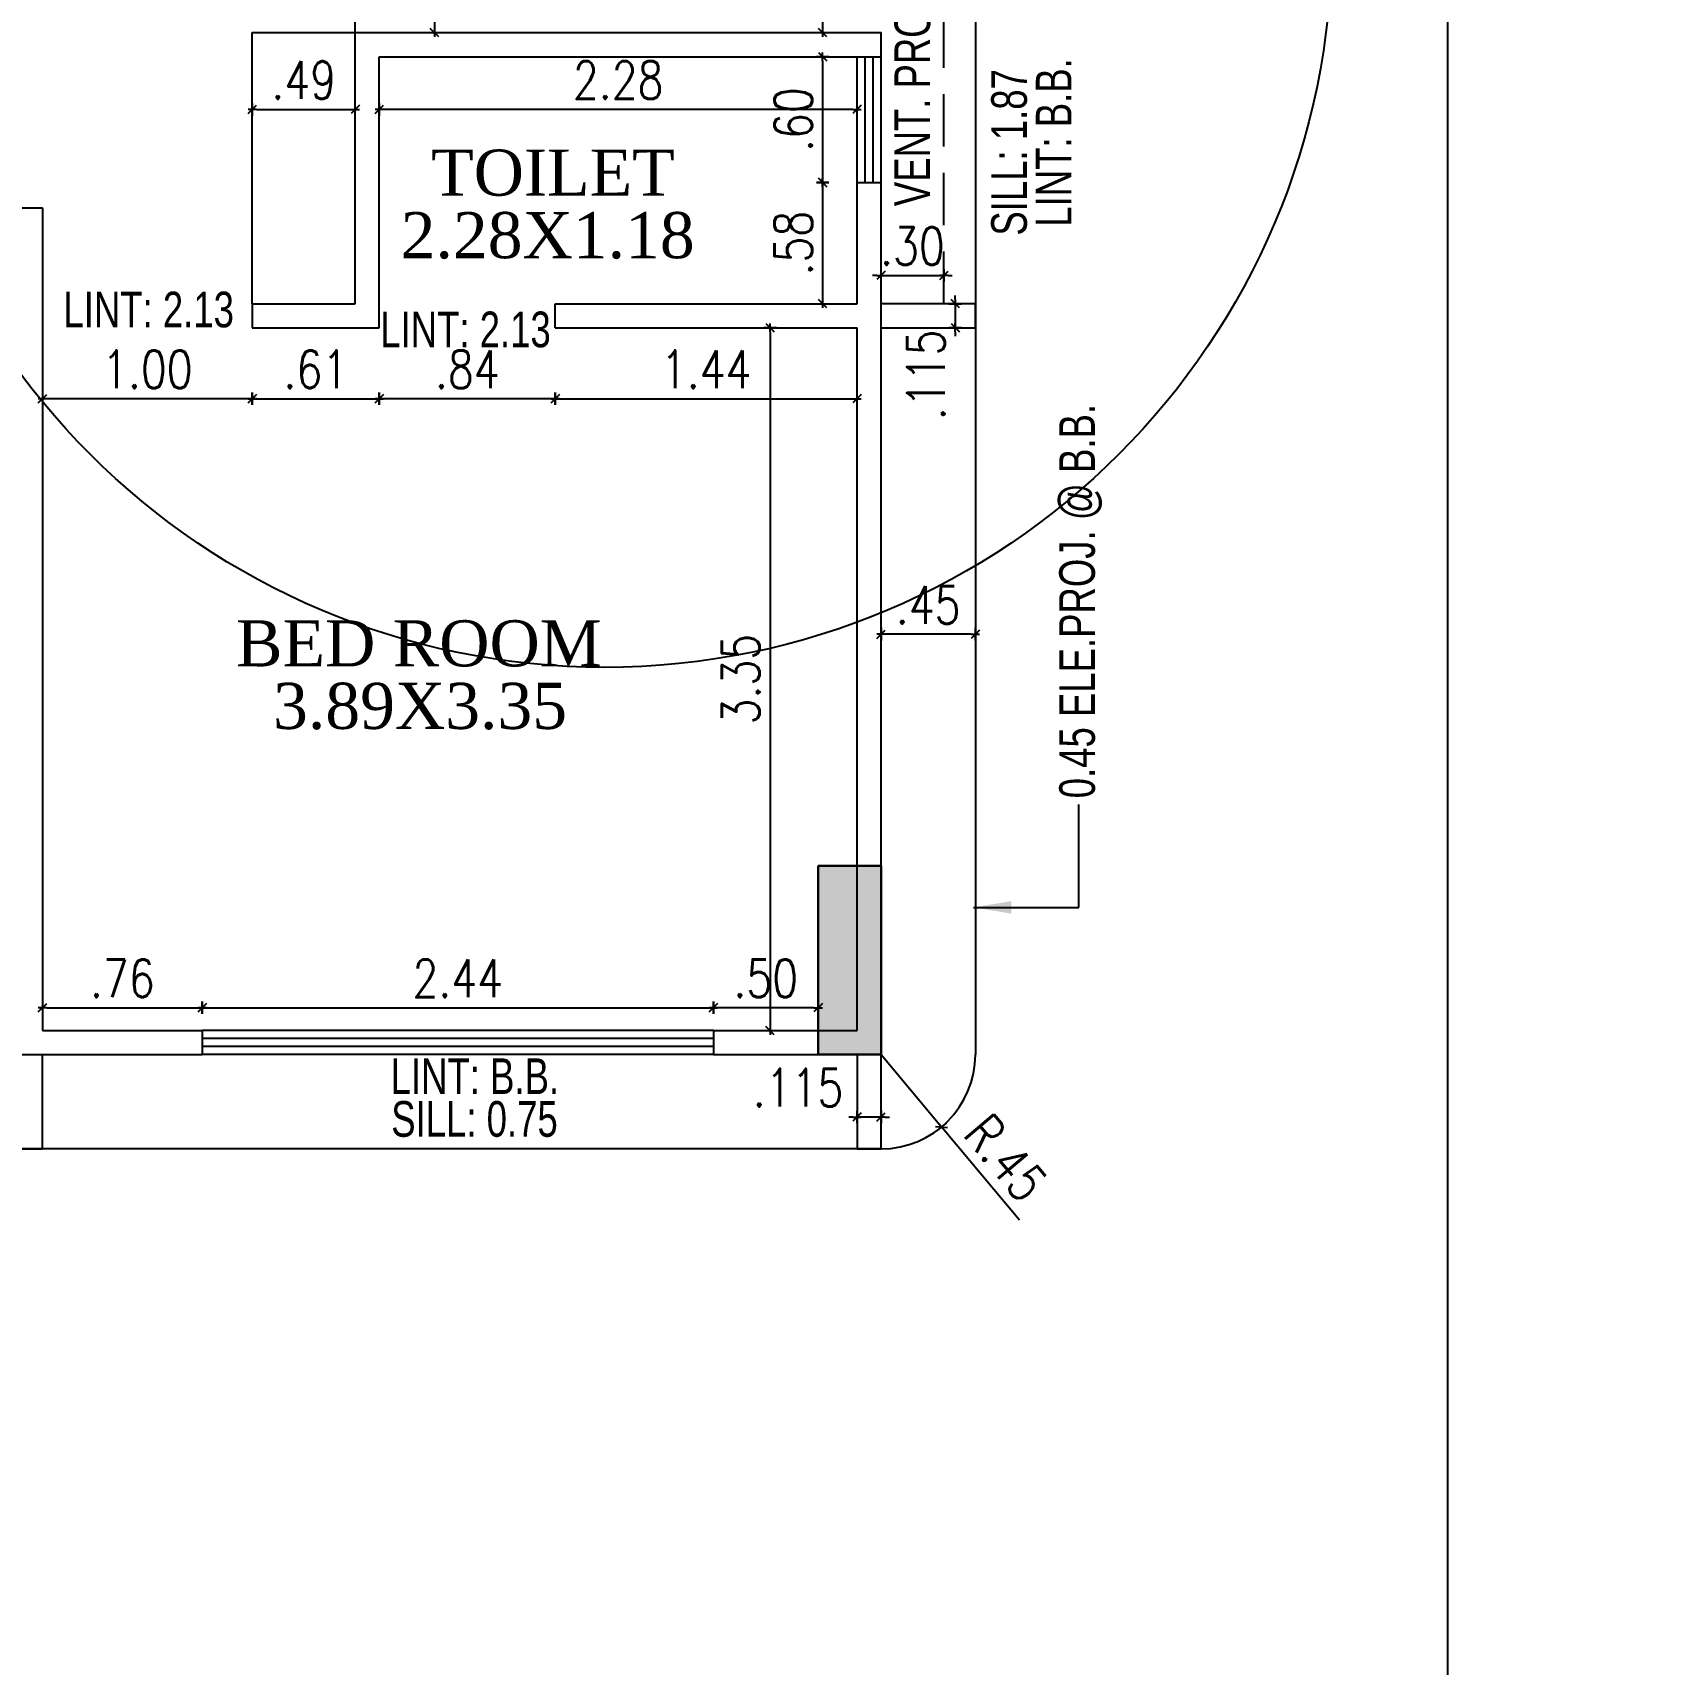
# Model space of a CAD drawing. Header units: inches. Extents: x 14235 to 14499, y 0 to 2549.
# Drawn here: x 14345.33 to 14353.07, y 2350.55 to 2358.33 of the extents above; entities that cross this region are included whole.
import ezdxf
from ezdxf.enums import TextEntityAlignment as Align

# ---------------------------------------------------------------- set-up
doc = ezdxf.new("R2010")
doc.units = ezdxf.units.IN
doc.header["$LTSCALE"] = 0.25
doc.header["$MEASUREMENT"] = 0
doc.header["$PDMODE"] = 35
doc.linetypes.add('DASHEDX2', pattern=[1.5, 1, -0.5])
for name, color, linetype in [('edges', 1, 'Continuous'), ('proj-internal', 1, 'DASHEDX2'), ('text-large', 7, 'Continuous'), ('wall', 7, 'Continuous'), ('walls', 7, 'Continuous'), ('windows', 106, 'Continuous'), ('WORK TEX', 6, 'Continuous'), ('WORKING DIM', 7, 'Continuous')]:
    doc.layers.add(name, color=color, linetype=linetype)
doc.layers.add('P-COL', color=7, linetype='Continuous', lineweight=30)
doc.layers.add('P-COLHAT', color=8, linetype='Continuous', lineweight=25)
doc.styles.add('ARIAL', font='TIMES_0.TTF')
doc.styles.add('ARL', font='swisscl_0.ttf')
doc.styles.add('romans', font='romans.shx', dxfattribs={"width": 0.8})
doc.dimstyles.new('121', dxfattribs={"dimscale": 0.1, "dimtxt": 1.8, "dimasz": 0.2, "dimexe": 0.03125, "dimexo": 0.25, "dimgap": 0.5, "dimtad": 1, "dimzin": 4, "dimdsep": 46, "dimtxsty": 'romans', "dimblk1": 'MINITICK', "dimblk2": 'MINITICK', "dimsah": 1, "dimcen": 1, "dimse1": 1, "dimse2": 1, "dimclrd": 252, "dimclre": 256, "dimclrt": 7, "dimadec": 3, "dimazin": 0, "dimtfac": 0.8, "dimtix": 1, "dimtmove": 2, "dimatfit": 3, "dimfxl": 0, "dimtolj": 1, "dimtzin": 3, "dimarcsym": 0})
doc.dimstyles.new('DFSGSG', dxfattribs={"dimtxt": 0.17, "dimasz": 0.18, "dimexe": 0.18, "dimexo": 0.0625, "dimgap": 0.09, "dimtad": 1, "dimzin": 0, "dimdsep": 46, "dimtxsty": 'ARIAL', "dimcen": 0.09, "dimse1": 1, "dimse2": 1, "dimaunit": 1, "dimadec": 0, "dimazin": 0, "dimtfac": 1, "dimtix": 1, "dimtofl": 0, "dimtmove": 0, "dimatfit": 3, "dimfxl": 0, "dimtolj": 1, "dimtzin": 0, "dimarcsym": 0})

# ---------------------------------------------------------------- blocks, each defined once
blk = doc.blocks.new('MINITICK')
at = {"color": 7}
for p, q in [((1, 1), (-1, -1)), ((-1, 0), (1, 0)), ((0, -1.5), (0, 1.5))]:
    blk.add_line(p, q, dxfattribs=at)
blk = doc.blocks.new('*D34')
at = {"layer": 'Defpoints', "color": 0, "transparency": 16777216}
for p in [(14374.9937, 2353.457), (14306.9044, 2353.007), (14374.6661, 2353.007)]:
    blk.add_point(p, dxfattribs=at)
at = {"layer": 'WORKING DIM', "color": 252, "lineweight": -2, "transparency": 16777216}
blk.add_line((14374.6661, 2353.437), (14374.6661, 2353.027), dxfattribs=at)
at = {"layer": 'WORKING DIM', "color": 252, "lineweight": -2, "transparency": 16777216, "xscale": 0.02, "yscale": 0.02, "zscale": 0.02}
for p, rotation in [((14374.6661, 2353.457), 90), ((14374.6661, 2353.007), 270)]:
    blk.add_blockref('MINITICK', p, dxfattribs=dict(at, rotation=rotation))
at = {"layer": 'WORKING DIM', "color": 7, "transparency": 16777216, "insert": (14374.5261, 2353.232), "char_height": 0.18, "attachment_point": 5, "rotation": 90, "style": 'romans'}
blk.add_mtext('\\A1;.45', dxfattribs=at)
blk = doc.blocks.new('B')
at = {"layer": 'P-COLHAT', "lineweight": 30}
blk.add_hatch(color=256, dxfattribs=at).paths.add_polyline_path([(21.5369, -23.6954), (21.2369, -23.6954), (21.2369, -24.5954), (21.5369, -24.5954)])
at = {"layer": 'P-COL'}
blk.add_lwpolyline([(21.5369, -23.6954), (21.2369, -23.6954), (21.2369, -24.5954), (21.5369, -24.5954)], close=True, dxfattribs=at)
blk = doc.blocks.new('*D642')
at = {"layer": 'Defpoints', "color": 0, "transparency": 16777216}
for p in [(14346.144, 2353.6807), (14345.3818, 2353.5713), (14346.144, 2353.5713)]:
    blk.add_point(p, dxfattribs=at)
at = {"layer": 'WORKING DIM', "color": 252, "lineweight": -2, "transparency": 16777216}
blk.add_line((14345.4018, 2353.6807), (14346.124, 2353.6807), dxfattribs=at)
at = {"layer": 'WORKING DIM', "color": 252, "lineweight": -2, "transparency": 16777216, "xscale": 0.02, "yscale": 0.02, "zscale": 0.02, "rotation": 180}
blk.add_blockref('MINITICK', (14345.3818, 2353.6807), dxfattribs=at)
at = {"layer": 'WORKING DIM', "color": 252, "lineweight": -2, "transparency": 16777216, "xscale": 0.02, "yscale": 0.02, "zscale": 0.02}
blk.add_blockref('MINITICK', (14346.144, 2353.6807), dxfattribs=at)
at = {"layer": 'WORKING DIM', "color": 7, "transparency": 16777216, "insert": (14345.7629, 2353.8207), "char_height": 0.18, "attachment_point": 5, "style": 'romans'}
blk.add_mtext('\\A1;.76', dxfattribs=at)
blk = doc.blocks.new('*D643')
at = {"layer": 'Defpoints', "color": 0, "transparency": 16777216}
for p in [(14348.5831, 2353.6807), (14346.144, 2353.5713), (14348.5831, 2353.5713)]:
    blk.add_point(p, dxfattribs=at)
at = {"layer": 'WORKING DIM', "color": 252, "lineweight": -2, "transparency": 16777216}
blk.add_line((14346.164, 2353.6807), (14348.5631, 2353.6807), dxfattribs=at)
at = {"layer": 'WORKING DIM', "color": 252, "lineweight": -2, "transparency": 16777216, "xscale": 0.02, "yscale": 0.02, "zscale": 0.02, "rotation": 180}
blk.add_blockref('MINITICK', (14346.144, 2353.6807), dxfattribs=at)
at = {"layer": 'WORKING DIM', "color": 252, "lineweight": -2, "transparency": 16777216, "xscale": 0.02, "yscale": 0.02, "zscale": 0.02}
blk.add_blockref('MINITICK', (14348.5831, 2353.6807), dxfattribs=at)
at = {"layer": 'WORKING DIM', "color": 7, "transparency": 16777216, "insert": (14347.3635, 2353.8207), "char_height": 0.18, "attachment_point": 5, "style": 'romans'}
blk.add_mtext('\\A1;2.44', dxfattribs=at)
blk = doc.blocks.new('*D644')
at = {"layer": 'Defpoints', "color": 0, "transparency": 16777216}
for p in [(14348.5831, 2353.6807), (14348.5831, 2353.5713), (14349.0834, 2353.5713)]:
    blk.add_point(p, dxfattribs=at)
at = {"layer": 'WORKING DIM', "color": 252, "lineweight": -2, "transparency": 16777216}
blk.add_line((14349.0634, 2353.6807), (14348.6031, 2353.6807), dxfattribs=at)
at = {"layer": 'WORKING DIM', "color": 252, "lineweight": -2, "transparency": 16777216, "xscale": 0.02, "yscale": 0.02, "zscale": 0.02, "rotation": 180}
blk.add_blockref('MINITICK', (14348.5831, 2353.6807), dxfattribs=at)
at = {"layer": 'WORKING DIM', "color": 252, "lineweight": -2, "transparency": 16777216, "xscale": 0.02, "yscale": 0.02, "zscale": 0.02}
blk.add_blockref('MINITICK', (14349.0834, 2353.6807), dxfattribs=at)
at = {"layer": 'WORKING DIM', "color": 7, "transparency": 16777216, "insert": (14348.8332, 2353.8207), "char_height": 0.18, "attachment_point": 5, "style": 'romans'}
blk.add_mtext('\\A1;.50', dxfattribs=at)
blk = doc.blocks.new('*D455')
at = {"layer": 'Defpoints', "color": 0, "transparency": 16777216}
for p in [(14348.4658, 2356.925), (14348.425, 2353.5713), (14348.854, 2353.5713)]:
    blk.add_point(p, dxfattribs=at)
at = {"layer": 'WORKING DIM', "color": 252, "lineweight": -2, "transparency": 16777216}
blk.add_line((14348.854, 2356.905), (14348.854, 2353.5913), dxfattribs=at)
at = {"layer": 'WORKING DIM', "color": 252, "lineweight": -2, "transparency": 16777216, "xscale": 0.02, "yscale": 0.02, "zscale": 0.02}
for p, rotation in [((14348.854, 2356.925), 90), ((14348.854, 2353.5713), 270)]:
    blk.add_blockref('MINITICK', p, dxfattribs=dict(at, rotation=rotation))
at = {"layer": 'WORKING DIM', "color": 7, "transparency": 16777216, "insert": (14348.714, 2355.2481), "char_height": 0.18, "attachment_point": 5, "rotation": 90, "style": 'romans'}
blk.add_mtext('\\A1;3.35', dxfattribs=at)
blk = doc.blocks.new('*D645')
at = {"layer": 'Defpoints', "color": 0, "transparency": 16777216}
for p in [(14345.3818, 2356.9821), (14346.3827, 2356.9821), (14345.3818, 2356.5864)]:
    blk.add_point(p, dxfattribs=at)
at = {"layer": 'WORKING DIM', "color": 252, "lineweight": -2, "transparency": 16777216}
blk.add_line((14346.3627, 2356.5864), (14345.4018, 2356.5864), dxfattribs=at)
at = {"layer": 'WORKING DIM', "color": 252, "lineweight": -2, "transparency": 16777216, "xscale": 0.02, "yscale": 0.02, "zscale": 0.02, "rotation": 180}
blk.add_blockref('MINITICK', (14345.3818, 2356.5864), dxfattribs=at)
at = {"layer": 'WORKING DIM', "color": 252, "lineweight": -2, "transparency": 16777216, "xscale": 0.02, "yscale": 0.02, "zscale": 0.02}
blk.add_blockref('MINITICK', (14346.3827, 2356.5864), dxfattribs=at)
at = {"layer": 'WORKING DIM', "color": 7, "transparency": 16777216, "insert": (14345.8823, 2356.7264), "char_height": 0.18, "attachment_point": 5, "style": 'romans'}
blk.add_mtext('\\A1;1.00', dxfattribs=at)
blk = doc.blocks.new('*D646')
at = {"layer": 'Defpoints', "color": 0, "transparency": 16777216}
for p in [(14346.3827, 2356.925), (14346.989, 2356.925), (14346.989, 2356.5864)]:
    blk.add_point(p, dxfattribs=at)
at = {"layer": 'WORKING DIM', "color": 252, "lineweight": -2, "transparency": 16777216}
blk.add_line((14346.4027, 2356.5864), (14346.969, 2356.5864), dxfattribs=at)
at = {"layer": 'WORKING DIM', "color": 252, "lineweight": -2, "transparency": 16777216, "xscale": 0.02, "yscale": 0.02, "zscale": 0.02, "rotation": 180}
blk.add_blockref('MINITICK', (14346.3827, 2356.5864), dxfattribs=at)
at = {"layer": 'WORKING DIM', "color": 252, "lineweight": -2, "transparency": 16777216, "xscale": 0.02, "yscale": 0.02, "zscale": 0.02}
blk.add_blockref('MINITICK', (14346.989, 2356.5864), dxfattribs=at)
at = {"layer": 'WORKING DIM', "color": 7, "transparency": 16777216, "insert": (14346.6859, 2356.7264), "char_height": 0.18, "attachment_point": 5, "style": 'romans'}
blk.add_mtext('\\A1;.61', dxfattribs=at)
blk = doc.blocks.new('*D647')
at = {"layer": 'Defpoints', "color": 0, "transparency": 16777216}
for p in [(14346.989, 2356.925), (14347.829, 2356.925), (14346.989, 2356.5864)]:
    blk.add_point(p, dxfattribs=at)
at = {"layer": 'WORKING DIM', "color": 252, "lineweight": -2, "transparency": 16777216}
blk.add_line((14347.809, 2356.5864), (14347.009, 2356.5864), dxfattribs=at)
at = {"layer": 'WORKING DIM', "color": 252, "lineweight": -2, "transparency": 16777216, "xscale": 0.02, "yscale": 0.02, "zscale": 0.02, "rotation": 180}
blk.add_blockref('MINITICK', (14346.989, 2356.5864), dxfattribs=at)
at = {"layer": 'WORKING DIM', "color": 252, "lineweight": -2, "transparency": 16777216, "xscale": 0.02, "yscale": 0.02, "zscale": 0.02}
blk.add_blockref('MINITICK', (14347.829, 2356.5864), dxfattribs=at)
at = {"layer": 'WORKING DIM', "color": 7, "transparency": 16777216, "insert": (14347.409, 2356.7264), "char_height": 0.18, "attachment_point": 5, "style": 'romans'}
blk.add_mtext('\\A1;.84', dxfattribs=at)
blk = doc.blocks.new('*D648')
at = {"layer": 'Defpoints', "color": 0, "transparency": 16777216}
for p in [(14347.829, 2356.925), (14349.269, 2356.925), (14349.269, 2356.5864)]:
    blk.add_point(p, dxfattribs=at)
at = {"layer": 'WORKING DIM', "color": 252, "lineweight": -2, "transparency": 16777216}
blk.add_line((14347.849, 2356.5864), (14349.249, 2356.5864), dxfattribs=at)
at = {"layer": 'WORKING DIM', "color": 252, "lineweight": -2, "transparency": 16777216, "xscale": 0.02, "yscale": 0.02, "zscale": 0.02, "rotation": 180}
blk.add_blockref('MINITICK', (14347.829, 2356.5864), dxfattribs=at)
at = {"layer": 'WORKING DIM', "color": 252, "lineweight": -2, "transparency": 16777216, "xscale": 0.02, "yscale": 0.02, "zscale": 0.02}
blk.add_blockref('MINITICK', (14349.269, 2356.5864), dxfattribs=at)
at = {"layer": 'WORKING DIM', "color": 7, "transparency": 16777216, "insert": (14348.549, 2356.7264), "char_height": 0.18, "attachment_point": 5, "style": 'romans'}
blk.add_mtext('\\A1;1.44', dxfattribs=at)
blk = doc.blocks.new('*D456')
at = {"layer": 'Defpoints', "color": 0, "transparency": 16777216}
for p in [(14349.3834, 2353.457), (14349.672, 2353.1118)]:
    blk.add_point(p, dxfattribs=at)
at = {"layer": 'WORKING DIM', "color": 252, "lineweight": -2, "transparency": 16777216}
for p, q in [((14349.3834, 2353.457), (14349.672, 2353.1118)), ((14350.0434, 2352.6677), (14349.6849, 2353.0964))]:
    blk.add_line(p, q, dxfattribs=at)
at = {"layer": 'WORKING DIM', "color": 252, "lineweight": -2, "transparency": 16777216, "xscale": 0.02, "yscale": 0.02, "zscale": 0.02, "rotation": 129.9018979571266}
blk.add_blockref('MINITICK', (14349.672, 2353.1118), dxfattribs=at)
at = {"layer": 'WORKING DIM', "color": 7, "transparency": 16777216, "insert": (14349.9779, 2352.9642), "char_height": 0.18, "attachment_point": 5, "rotation": 309.9019, "style": 'romans'}
blk.add_mtext('\\A1;R.45', dxfattribs=at)
blk = doc.blocks.new('*D665')
at = {"layer": 'Defpoints', "color": 0, "transparency": 16777216}
for p in [(14349.3834, 2356.925), (14349.8334, 2356.925), (14349.3834, 2355.4624)]:
    blk.add_point(p, dxfattribs=at)
at = {"layer": 'WORKING DIM', "color": 252, "lineweight": -2, "transparency": 16777216}
blk.add_line((14349.8134, 2355.4624), (14349.4034, 2355.4624), dxfattribs=at)
at = {"layer": 'WORKING DIM', "color": 252, "lineweight": -2, "transparency": 16777216, "xscale": 0.02, "yscale": 0.02, "zscale": 0.02, "rotation": 180}
blk.add_blockref('MINITICK', (14349.3834, 2355.4624), dxfattribs=at)
at = {"layer": 'WORKING DIM', "color": 252, "lineweight": -2, "transparency": 16777216, "xscale": 0.02, "yscale": 0.02, "zscale": 0.02}
blk.add_blockref('MINITICK', (14349.8334, 2355.4624), dxfattribs=at)
at = {"layer": 'WORKING DIM', "color": 7, "transparency": 16777216, "insert": (14349.6084, 2355.6024), "char_height": 0.18, "attachment_point": 5, "style": 'romans'}
blk.add_mtext('\\A1;.45', dxfattribs=at)
blk = doc.blocks.new('*D675')
at = {"layer": 'Defpoints', "color": 0, "transparency": 16777216}
for p in [(14349.269, 2358.9329), (14349.1046, 2358.3329), (14349.269, 2358.3329)]:
    blk.add_point(p, dxfattribs=at)
at = {"layer": 'WORKING DIM', "color": 252, "lineweight": -2, "transparency": 16777216}
blk.add_line((14349.1046, 2358.9129), (14349.1046, 2358.3529), dxfattribs=at)
at = {"layer": 'WORKING DIM', "color": 252, "lineweight": -2, "transparency": 16777216, "xscale": 0.02, "yscale": 0.02, "zscale": 0.02}
for p, rotation in [((14349.1046, 2358.9329), 90), ((14349.1046, 2358.3329), 270)]:
    blk.add_blockref('MINITICK', p, dxfattribs=dict(at, rotation=rotation))
at = {"layer": 'WORKING DIM', "color": 7, "transparency": 16777216, "insert": (14348.9646, 2358.6329), "char_height": 0.18, "attachment_point": 5, "rotation": 90, "style": 'romans'}
blk.add_mtext('\\A1;.60', dxfattribs=at)
blk = doc.blocks.new('*D676')
at = {"layer": 'Defpoints', "color": 0, "transparency": 16777216}
for p in [(14349.269, 2358.2179), (14349.1046, 2357.6179), (14349.269, 2357.6179)]:
    blk.add_point(p, dxfattribs=at)
at = {"layer": 'WORKING DIM', "color": 252, "lineweight": -2, "transparency": 16777216}
blk.add_line((14349.1046, 2358.1979), (14349.1046, 2357.6379), dxfattribs=at)
at = {"layer": 'WORKING DIM', "color": 252, "lineweight": -2, "transparency": 16777216, "xscale": 0.02, "yscale": 0.02, "zscale": 0.02}
for p, rotation in [((14349.1046, 2358.2179), 90), ((14349.1046, 2357.6179), 270)]:
    blk.add_blockref('MINITICK', p, dxfattribs=dict(at, rotation=rotation))
at = {"layer": 'WORKING DIM', "color": 7, "transparency": 16777216, "insert": (14348.9646, 2357.9179), "char_height": 0.18, "attachment_point": 5, "rotation": 90, "style": 'romans'}
blk.add_mtext('\\A1;.60', dxfattribs=at)
blk = doc.blocks.new('*D677')
at = {"layer": 'Defpoints', "color": 0, "transparency": 16777216}
for p in [(14349.269, 2357.6179), (14349.1046, 2357.0393), (14349.269, 2357.0393)]:
    blk.add_point(p, dxfattribs=at)
at = {"layer": 'WORKING DIM', "color": 252, "lineweight": -2, "transparency": 16777216}
blk.add_line((14349.1046, 2357.5979), (14349.1046, 2357.0593), dxfattribs=at)
at = {"layer": 'WORKING DIM', "color": 252, "lineweight": -2, "transparency": 16777216, "xscale": 0.02, "yscale": 0.02, "zscale": 0.02}
for p, rotation in [((14349.1046, 2357.6179), 90), ((14349.1046, 2357.0393), 270)]:
    blk.add_blockref('MINITICK', p, dxfattribs=dict(at, rotation=rotation))
at = {"layer": 'WORKING DIM', "color": 7, "transparency": 16777216, "insert": (14348.9646, 2357.3286), "char_height": 0.18, "attachment_point": 5, "rotation": 90, "style": 'romans'}
blk.add_mtext('\\A1;.58', dxfattribs=at)
blk = doc.blocks.new('*D466')
at = {"layer": 'Defpoints', "color": 0, "transparency": 16777216}
for p in [(14346.9315, 2359.0929), (14346.9315, 2358.3329), (14347.2525, 2358.3329)]:
    blk.add_point(p, dxfattribs=at)
at = {"layer": 'WORKING DIM', "color": 252, "lineweight": -2, "transparency": 16777216}
blk.add_line((14347.2525, 2359.0729), (14347.2525, 2358.3529), dxfattribs=at)
at = {"layer": 'WORKING DIM', "color": 252, "lineweight": -2, "transparency": 16777216, "xscale": 0.02, "yscale": 0.02, "zscale": 0.02}
for p, rotation in [((14347.2525, 2359.0929), 90), ((14347.2525, 2358.3329), 270)]:
    blk.add_blockref('MINITICK', p, dxfattribs=dict(at, rotation=rotation))
at = {"layer": 'WORKING DIM', "color": 7, "transparency": 16777216, "insert": (14347.1125, 2358.7129), "char_height": 0.18, "attachment_point": 5, "rotation": 90, "style": 'romans'}
blk.add_mtext('\\A1;.76', dxfattribs=at)
blk = doc.blocks.new('*D680')
at = {"layer": 'Defpoints', "color": 0, "transparency": 16777216}
for p in [(14346.989, 2357.9665), (14349.269, 2357.4793), (14346.989, 2357.3222)]:
    blk.add_point(p, dxfattribs=at)
at = {"layer": 'WORKING DIM', "color": 252, "lineweight": -2, "transparency": 16777216}
blk.add_line((14349.249, 2357.9665), (14347.009, 2357.9665), dxfattribs=at)
at = {"layer": 'WORKING DIM', "color": 252, "lineweight": -2, "transparency": 16777216, "xscale": 0.02, "yscale": 0.02, "zscale": 0.02, "rotation": 180}
blk.add_blockref('MINITICK', (14346.989, 2357.9665), dxfattribs=at)
at = {"layer": 'WORKING DIM', "color": 252, "lineweight": -2, "transparency": 16777216, "xscale": 0.02, "yscale": 0.02, "zscale": 0.02}
blk.add_blockref('MINITICK', (14349.269, 2357.9665), dxfattribs=at)
at = {"layer": 'WORKING DIM', "color": 7, "transparency": 16777216, "insert": (14348.129, 2358.1065), "char_height": 0.18, "attachment_point": 5, "style": 'romans'}
blk.add_mtext('\\A1;2.28', dxfattribs=at)
blk = doc.blocks.new('*D682')
at = {"layer": 'Defpoints', "color": 0, "transparency": 16777216}
for p in [(14346.3827, 2358.3329), (14346.874, 2358.3329), (14346.874, 2357.9665)]:
    blk.add_point(p, dxfattribs=at)
at = {"layer": 'WORKING DIM', "color": 252, "lineweight": -2, "transparency": 16777216}
blk.add_line((14346.4027, 2357.9665), (14346.854, 2357.9665), dxfattribs=at)
at = {"layer": 'WORKING DIM', "color": 252, "lineweight": -2, "transparency": 16777216, "xscale": 0.02, "yscale": 0.02, "zscale": 0.02, "rotation": 180}
blk.add_blockref('MINITICK', (14346.3827, 2357.9665), dxfattribs=at)
at = {"layer": 'WORKING DIM', "color": 252, "lineweight": -2, "transparency": 16777216, "xscale": 0.02, "yscale": 0.02, "zscale": 0.02}
blk.add_blockref('MINITICK', (14346.874, 2357.9665), dxfattribs=at)
at = {"layer": 'WORKING DIM', "color": 7, "transparency": 16777216, "insert": (14346.6284, 2358.1065), "char_height": 0.18, "attachment_point": 5, "style": 'romans'}
blk.add_mtext('\\A1;.49', dxfattribs=at)
blk = doc.blocks.new('*D471')
at = {"layer": 'Defpoints', "color": 0, "transparency": 16777216}
for p in [(14349.3834, 2357.1676), (14349.6834, 2357.1744), (14349.6834, 2357.1676)]:
    blk.add_point(p, dxfattribs=at)
at = {"layer": 'WORKING DIM', "color": 252, "lineweight": -2, "transparency": 16777216}
for p, q in [((14349.3634, 2357.1744), (14349.3434, 2357.1744)), ((14349.3834, 2357.1744), (14349.6834, 2357.1744)), ((14349.7034, 2357.1744), (14349.7234, 2357.1744))]:
    blk.add_line(p, q, dxfattribs=at)
at = {"layer": 'WORKING DIM', "color": 252, "lineweight": -2, "transparency": 16777216, "xscale": 0.02, "yscale": 0.02, "zscale": 0.02}
blk.add_blockref('MINITICK', (14349.3834, 2357.1744), dxfattribs=at)
at = {"layer": 'WORKING DIM', "color": 252, "lineweight": -2, "transparency": 16777216, "xscale": 0.02, "yscale": 0.02, "zscale": 0.02, "rotation": 180}
blk.add_blockref('MINITICK', (14349.6834, 2357.1744), dxfattribs=at)
at = {"layer": 'WORKING DIM', "color": 7, "transparency": 16777216, "insert": (14349.5334, 2357.3144), "char_height": 0.18, "attachment_point": 5, "style": 'romans'}
blk.add_mtext('\\A1;.30', dxfattribs=at)
blk = doc.blocks.new('*D389')
at = {"layer": 'Defpoints', "color": 0, "transparency": 16777216}
for p in [(14349.269, 2353.159), (14349.269, 2353.1355), (14349.3834, 2353.1355)]:
    blk.add_point(p, dxfattribs=at)
at = {"layer": 'WORKING DIM', "color": 252, "lineweight": -2, "transparency": 16777216}
for p, q in [((14349.249, 2353.159), (14349.229, 2353.159)), ((14349.3834, 2353.159), (14349.269, 2353.159)), ((14349.4034, 2353.159), (14349.4234, 2353.159))]:
    blk.add_line(p, q, dxfattribs=at)
at = {"layer": 'WORKING DIM', "color": 252, "lineweight": -2, "transparency": 16777216, "xscale": 0.02, "yscale": 0.02, "zscale": 0.02}
blk.add_blockref('MINITICK', (14349.269, 2353.159), dxfattribs=at)
at = {"layer": 'WORKING DIM', "color": 252, "lineweight": -2, "transparency": 16777216, "xscale": 0.02, "yscale": 0.02, "zscale": 0.02, "rotation": 180}
blk.add_blockref('MINITICK', (14349.3834, 2353.159), dxfattribs=at)
at = {"layer": 'WORKING DIM', "color": 7, "transparency": 16777216, "insert": (14348.9874, 2353.299), "char_height": 0.18, "attachment_point": 5, "style": 'romans'}
blk.add_mtext('\\A1;.115', dxfattribs=at)
blk = doc.blocks.new('*D395')
at = {"layer": 'Defpoints', "color": 0, "transparency": 16777216}
for p in [(14349.7609, 2357.0393), (14349.7374, 2356.925), (14349.7609, 2356.925)]:
    blk.add_point(p, dxfattribs=at)
at = {"layer": 'WORKING DIM', "color": 252, "lineweight": -2, "transparency": 16777216}
for p, q in [((14349.7374, 2357.0593), (14349.7374, 2357.0793)), ((14349.7374, 2357.0393), (14349.7374, 2356.925)), ((14349.7374, 2356.905), (14349.7374, 2356.885))]:
    blk.add_line(p, q, dxfattribs=at)
at = {"layer": 'WORKING DIM', "color": 252, "lineweight": -2, "transparency": 16777216, "xscale": 0.02, "yscale": 0.02, "zscale": 0.02}
for p, rotation in [((14349.7374, 2357.0393), 270), ((14349.7374, 2356.925), 90)]:
    blk.add_blockref('MINITICK', p, dxfattribs=dict(at, rotation=rotation))
at = {"layer": 'WORKING DIM', "color": 7, "transparency": 16777216, "insert": (14349.5974, 2356.7), "char_height": 0.18, "attachment_point": 5, "rotation": 90, "style": 'romans'}
blk.add_mtext('\\A1;.115', dxfattribs=at)

msp = doc.modelspace()

# ---------------------------------------------------------------- linework, layer by layer
at = {"layer": 'edges', "ltscale": 0.4}
for p, q in [((14349.8334, 2364.4018), (14349.8334, 2353.457)), ((14349.3834, 2353.007), (14327.5465, 2353.007))]:
    msp.add_line(p, q, dxfattribs=at)
for points in [[(14349.3834, 2356.925), (14349.8334, 2356.925), (14349.8334, 2357.0393), (14349.3834, 2357.0393)], [(14345.2675, 2353.457), (14345.2675, 2353.007), (14345.3818, 2353.007), (14345.3818, 2353.457)], [(14349.269, 2353.457), (14349.269, 2353.007), (14349.3834, 2353.007), (14349.3834, 2353.457)]]:
    msp.add_lwpolyline(points, dxfattribs=at)
msp.add_arc((14349.3834, 2353.457), 0.45, 270, 360, dxfattribs=at)
at = {"layer": 'proj-internal'}
msp.add_line((14349.6834, 2357.0393), (14349.6834, 2359.5116), dxfattribs=at)
at = {"layer": 'wall'}
for p, q in [((14346.874, 2357.0393), (14346.874, 2359.5116)), ((14346.874, 2358.3329), (14349.3834, 2358.3329)), ((14349.3834, 2358.2179), (14349.3834, 2358.3329)), ((14346.989, 2358.2179), (14349.3834, 2358.2179)), ((14346.989, 2356.925), (14346.989, 2358.2179)), ((14349.269, 2357.0393), (14349.269, 2357.6179)), ((14349.269, 2357.6179), (14349.3834, 2357.6179)), ((14349.269, 2357.6179), (14349.269, 2357.6179)), ((14349.3834, 2353.457), (14349.3834, 2357.6179)), ((14345.2675, 2357.4966), (14345.3818, 2357.4966)), ((14345.3818, 2357.4966), (14345.3818, 2353.5713)), ((14346.3827, 2357.0393), (14346.3827, 2356.925)), ((14346.3827, 2357.0393), (14346.874, 2357.0393)), ((14347.829, 2357.0393), (14349.269, 2357.0393)), ((14347.829, 2356.925), (14347.829, 2357.0393)), ((14346.3827, 2356.925), (14346.989, 2356.925)), ((14347.829, 2356.925), (14349.269, 2356.925)), ((14349.269, 2353.5713), (14349.269, 2356.925)), ((14345.3818, 2353.5713), (14346.144, 2353.5713)), ((14346.144, 2353.5713), (14346.144, 2353.457)), ((14348.5831, 2353.5713), (14349.269, 2353.5713)), ((14348.5831, 2353.5713), (14348.5831, 2353.457)), ((14344.8864, 2353.457), (14346.144, 2353.457)), ((14348.5831, 2353.457), (14349.3834, 2353.457))]:
    msp.add_line(p, q, dxfattribs=at)
msp.add_lwpolyline([(14352.0889, 2384.0929), (14323.3706, 2384.0929), (14323.3706, 2343.4811), (14352.0889, 2343.4811)], close=True, dxfattribs=at)
at = {"layer": 'wall', "color": 2}
msp.add_circle((14348.0636, 2358.7754), 3.4709, dxfattribs=at)
at = {"layer": 'walls'}
for p, q in [((14346.3827, 2357.0393), (14346.3827, 2358.3329)), ((14346.3827, 2358.3329), (14346.874, 2358.3329))]:
    msp.add_line(p, q, dxfattribs=at)
at = {"layer": 'windows'}
for p, q in [((14349.269, 2357.6179), (14349.269, 2358.2179)), ((14349.3071, 2357.6179), (14349.3071, 2358.2179)), ((14349.3453, 2357.6179), (14349.3453, 2358.2179)), ((14349.3834, 2357.6179), (14349.3834, 2358.2179)), ((14348.5831, 2353.5713), (14346.144, 2353.5713)), ((14348.5831, 2353.5332), (14346.144, 2353.5332)), ((14348.5831, 2353.4951), (14346.144, 2353.4951)), ((14348.5831, 2353.457), (14346.144, 2353.457))]:
    msp.add_line(p, q, dxfattribs=at)

# ---------------------------------------------------------------- block references
at = {"layer": 'P-COL'}
msp.add_blockref('B', (14327.8465, 2378.0524), dxfattribs=at)

# ---------------------------------------------------------------- texts
at = {"layer": 'text-large', "style": 'ARIAL'}
for s, p in [('TOILET', (14347.8177, 2357.6652)), ('2.28X1.18', (14347.7926, 2357.3667)), ('BED ROOM', (14347.178, 2355.4193)), ('3.89X3.35', (14347.1837, 2355.1209))]:
    msp.add_text(s, height=0.22, dxfattribs=at).set_placement(p, align=Align.MIDDLE_CENTER)
at = {"layer": 'WORK TEX', "color": 3, "style": 'ARL'}
msp.add_text('VENT. PROJECTION ', height=0.17, rotation=90, dxfattribs=at).set_placement((14349.5325, 2358.3714), align=Align.MIDDLE_CENTER)
at = {"layer": 'WORK TEX', "style": 'ARL'}
for s, p in [('LINT: B.B.', (14350.207, 2357.8091)), ('SILL: 1.87', (14349.9942, 2357.7616)), ('0.45 ELE.PROJ. @ B.B.', (14350.3189, 2355.6206))]:
    msp.add_text(s, height=0.17, rotation=90, dxfattribs=at).set_placement(p, align=Align.MIDDLE_CENTER)
for s, p in [('LINT: 2.13', (14345.8885, 2357.0119)), ('LINT: 2.13', (14347.4004, 2356.917)), ('LINT: B.B.', (14347.4452, 2353.3538)), ('SILL: 0.75', (14347.4433, 2353.15))]:
    msp.add_text(s, height=0.17, dxfattribs=at).set_placement(p, align=Align.MIDDLE_CENTER)

# ---------------------------------------------------------------- dimensions: what is measured, and where the dimension line sits
at = {"layer": 'WORKING DIM'}
for base, p1, p2, angle, picture, middle in [((14347.2525, 2358.3329), (14346.9315, 2359.0929), (14346.9315, 2358.3329), 90, '*D466', (14347.1125, 2358.7129)), ((14349.1046, 2358.3329), (14349.269, 2358.9329), (14349.269, 2358.3329), 90, '*D675', (14348.9646, 2358.6329)), ((14346.874, 2357.9665), (14346.3827, 2358.3329), (14346.874, 2358.3329), 180, '*D682', (14346.6284, 2358.1065)), ((14349.1046, 2357.6179), (14349.269, 2358.2179), (14349.269, 2357.6179), 90, '*D676', (14348.9646, 2357.9179)), ((14349.1046, 2357.0393), (14349.269, 2357.6179), (14349.269, 2357.0393), 90, '*D677', (14348.9646, 2357.3286)), ((14349.6834, 2357.1744), (14349.3834, 2357.1676), (14349.6834, 2357.1676), 180, '*D471', (14349.5334, 2357.3144)), ((14348.854, 2353.5713), (14348.4658, 2356.925), (14348.425, 2353.5713), 90, '*D455', (14348.714, 2355.2481)), ((14374.6661, 2353.007), (14374.9937, 2353.457), (14306.9044, 2353.007), 90, '*D34', (14374.5261, 2353.232))]:
    dim = msp.add_linear_dim(base=base, p1=p1, p2=p2, angle=angle, dimstyle='121', override={"dimfxl": 0.18, "dimfxlon": 1}, dxfattribs=at)
    dim.commit()
    dim.dimension.update_dxf_attribs({"geometry": picture, "text_midpoint": middle})
for base, p1, p2, picture, middle in [((14346.989, 2357.9665), (14349.269, 2357.4793), (14346.989, 2357.3222), '*D680', (14348.129, 2358.1065)), ((14345.3818, 2356.5864), (14346.3827, 2356.9821), (14345.3818, 2356.9821), '*D645', (14345.8823, 2356.7264)), ((14346.989, 2356.5864), (14346.3827, 2356.925), (14346.989, 2356.925), '*D646', (14346.6859, 2356.7264)), ((14346.989, 2356.5864), (14347.829, 2356.925), (14346.989, 2356.925), '*D647', (14347.409, 2356.7264)), ((14349.269, 2356.5864), (14347.829, 2356.925), (14349.269, 2356.925), '*D648', (14348.549, 2356.7264)), ((14349.3834, 2355.4624), (14349.8334, 2356.925), (14349.3834, 2356.925), '*D665', (14349.6084, 2355.6024)), ((14346.144, 2353.6807), (14345.3818, 2353.5713), (14346.144, 2353.5713), '*D642', (14345.7629, 2353.8207)), ((14348.5831, 2353.6807), (14346.144, 2353.5713), (14348.5831, 2353.5713), '*D643', (14347.3635, 2353.8207)), ((14348.5831, 2353.6807), (14349.0834, 2353.5713), (14348.5831, 2353.5713), '*D644', (14348.8332, 2353.8207))]:
    dim = msp.add_linear_dim(base=base, p1=p1, p2=p2, dimstyle='121', override={"dimfxl": 0.18, "dimfxlon": 1}, dxfattribs=at)
    dim.commit()
    dim.dimension.update_dxf_attribs({"geometry": picture, "text_midpoint": middle})
for base, p1, p2, angle, picture, middle in [((14349.7374, 2356.925), (14349.7609, 2357.0393), (14349.7609, 2356.925), 270, '*D395', (14349.5974, 2356.7)), ((14349.269, 2353.159), (14349.3834, 2353.1355), (14349.269, 2353.1355), 180, '*D389', (14348.9874, 2353.299))]:
    dim = msp.add_linear_dim(base=base, p1=p1, p2=p2, angle=angle, text='.115', dimstyle='121', override={"dimfxl": 0.18, "dimfxlon": 1}, dxfattribs=at)
    dim.commit()
    dim.dimension.update_dxf_attribs({"geometry": picture, "text_midpoint": middle, "dimtype": 160})
dim = msp.add_radius_dim(center=(14349.3834, 2353.457), mpoint=(14349.672, 2353.1118), dimstyle='121', override={"dimfxl": 0.18, "dimfxlon": 1}, dxfattribs=at)
dim.commit()
dim.dimension.update_dxf_attribs({"geometry": '*D456', "text_midpoint": (14349.9779, 2352.9642)})

# ---------------------------------------------------------------- leaders
at = {"layer": 'wall'}
msp.add_leader([(14349.8246, 2354.1593), (14350.3268, 2354.1593), (14350.3268, 2354.6501)], dimstyle='DFSGSG', override={"dimgap": 0.09, "dimtad": 0, "dimarcsym": 1}, dxfattribs=at)

doc.saveas('drawing.dxf')
